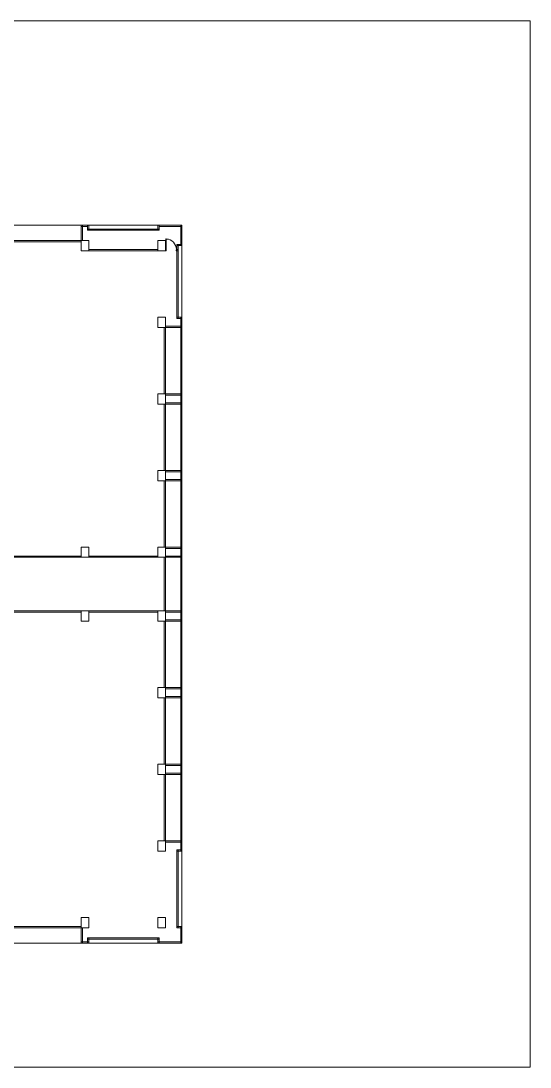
# Model space of a CAD drawing. Header units: metres. Extents: x 311 to 430, y 372 to 454.
# Drawn here: x 390.2 to 430.1, y 372.2 to 454.1 of the extents above; entities that cross this region are included whole.
import ezdxf

# ---------------------------------------------------------------- set-up
doc = ezdxf.new("R2010")
doc.units = ezdxf.units.M
doc.header["$MEASUREMENT"] = 0
doc.layers.add('BODR', color=13, linetype='Continuous')
doc.layers.add('DOOR', color=7, linetype='Continuous')

msp = doc.modelspace()

# ---------------------------------------------------------------- linework, layer by layer
at = {"color": 8, "linetype": 'ByBlock', "lineweight": 5}
for p, q in [((340.49, 438.06), (394.89, 438.06)), ((402.79, 438.06), (394.89, 438.06)), ((394.89, 436.86), (394.89, 438.06)), ((395.39, 437.96), (394.89, 437.96)), ((394.99, 436.86), (394.99, 438.06)), ((395.39, 437.66), (395.39, 438.06)), ((400.99, 437.76), (395.39, 437.76)), ((400.99, 437.66), (395.39, 437.66)), ((395.49, 437.66), (395.49, 438.06)), ((400.89, 437.66), (400.89, 438.06)), ((400.99, 437.66), (400.99, 438.06)), ((402.79, 437.96), (400.99, 437.96)), ((402.69, 438.06), (402.69, 436.46)), ((402.79, 438.06), (402.79, 430.06)), ((402.79, 389.86), (402.79, 438.06)), ((388.89, 436.86), (394.89, 436.86)), ((389.49, 436.76), (394.89, 436.76)), ((394.89, 436.06), (394.89, 436.86)), ((394.89, 436.86), (395.49, 436.86)), ((395.49, 436.86), (395.49, 436.06)), ((400.89, 436.06), (400.89, 436.86)), ((400.89, 436.86), (401.49, 436.86)), ((401.49, 436.86), (401.49, 436.06)), ((402.39, 436.56), (402.39, 430.76)), ((402.79, 436.56), (402.39, 436.56)), ((402.49, 436.56), (402.49, 430.76)), ((395.49, 436.06), (394.89, 436.06)), ((395.49, 436.16), (400.89, 436.16)), ((395.49, 436.06), (401.49, 436.06)), ((401.49, 436.06), (400.89, 436.06)), ((402.79, 436.46), (402.39, 436.46)), ((402.39, 436.16), (402.49, 436.16)), ((402.39, 436.06), (402.49, 436.06)), ((400.89, 430.06), (400.89, 430.86)), ((400.89, 430.86), (401.49, 430.86)), ((401.49, 430.86), (401.49, 430.06)), ((402.39, 430.86), (402.79, 430.86)), ((402.69, 430.86), (402.69, 430.06)), ((402.69, 389.86), (402.69, 430.86)), ((401.49, 430.06), (400.89, 430.06)), ((401.39, 430.06), (401.39, 424.86)), ((401.49, 430.16), (402.79, 430.16)), ((401.49, 430.06), (401.49, 412.06)), ((401.49, 430.06), (402.79, 430.06)), ((402.39, 430.76), (402.79, 430.76)), ((400.89, 424.06), (400.89, 424.86)), ((400.89, 424.86), (401.49, 424.86)), ((401.39, 424.86), (402.79, 424.86)), ((401.49, 424.86), (401.49, 424.06)), ((401.49, 424.76), (402.79, 424.76)), ((402.69, 424.86), (402.69, 424.06)), ((402.79, 424.86), (402.79, 424.06)), ((401.49, 424.06), (400.89, 424.06)), ((401.39, 424.06), (401.39, 418.86)), ((401.39, 424.06), (402.79, 424.06)), ((401.49, 424.16), (402.79, 424.16)), ((400.89, 418.06), (400.89, 418.86)), ((400.89, 418.86), (401.49, 418.86)), ((401.39, 418.86), (402.79, 418.86)), ((401.49, 418.86), (401.49, 418.06)), ((401.49, 418.76), (402.79, 418.76)), ((402.69, 418.86), (402.69, 418.06)), ((402.79, 418.86), (402.79, 418.06)), ((401.49, 418.06), (400.89, 418.06)), ((401.39, 418.06), (401.39, 412.86)), ((401.39, 418.06), (402.79, 418.06)), ((401.49, 418.16), (402.79, 418.16)), ((394.89, 412.06), (394.89, 412.86)), ((394.89, 412.86), (395.49, 412.86)), ((395.49, 412.86), (395.49, 412.06)), ((400.89, 412.06), (400.89, 412.86)), ((400.89, 412.86), (401.49, 412.86)), ((401.39, 412.86), (402.79, 412.86)), ((401.49, 412.86), (401.49, 412.06)), ((402.69, 412.86), (402.69, 412.06)), ((402.79, 412.86), (402.79, 412.06)), ((388.89, 412.06), (401.49, 412.06)), ((389.49, 412.16), (394.89, 412.16)), ((395.49, 412.06), (394.89, 412.06)), ((395.49, 412.16), (400.89, 412.16)), ((401.49, 412.06), (400.89, 412.06)), ((401.39, 407.86), (401.39, 412.06)), ((401.39, 412.06), (402.79, 412.06)), ((401.49, 412.76), (402.79, 412.76)), ((401.49, 412.16), (402.79, 412.16)), ((401.49, 407.86), (401.49, 412.06)), ((387.89, 407.86), (401.49, 407.86)), ((389.49, 407.76), (394.89, 407.76)), ((394.89, 407.06), (394.89, 407.86)), ((394.89, 407.86), (395.49, 407.86)), ((395.49, 407.06), (394.89, 407.06)), ((395.49, 407.86), (395.49, 407.06)), ((395.49, 407.76), (400.89, 407.76)), ((400.89, 407.06), (400.89, 407.86)), ((400.89, 407.86), (401.49, 407.86)), ((401.49, 407.06), (400.89, 407.06)), ((401.39, 407.86), (402.79, 407.86)), ((401.39, 407.06), (401.39, 401.86)), ((401.39, 407.06), (402.79, 407.06)), ((401.49, 407.86), (401.49, 389.06)), ((401.49, 407.86), (401.49, 407.06)), ((401.49, 407.76), (402.79, 407.76)), ((401.49, 407.16), (402.79, 407.16)), ((402.69, 407.86), (402.69, 407.06)), ((402.79, 407.86), (402.79, 407.06)), ((400.89, 401.06), (400.89, 401.86)), ((400.89, 401.86), (401.49, 401.86)), ((401.39, 401.86), (402.79, 401.86)), ((401.49, 401.86), (401.49, 401.06)), ((401.49, 401.76), (402.79, 401.76)), ((402.69, 401.86), (402.69, 401.06)), ((402.79, 401.86), (402.79, 401.06)), ((401.49, 401.06), (400.89, 401.06)), ((401.39, 401.06), (401.39, 395.86)), ((401.39, 401.06), (402.79, 401.06)), ((401.49, 401.16), (402.79, 401.16)), ((400.89, 395.06), (400.89, 395.86)), ((400.89, 395.86), (401.49, 395.86)), ((401.39, 395.86), (402.79, 395.86)), ((401.49, 395.86), (401.49, 395.06)), ((401.49, 395.76), (402.79, 395.76)), ((402.69, 395.86), (402.69, 395.06)), ((402.79, 395.86), (402.79, 395.06)), ((401.49, 395.06), (400.89, 395.06)), ((401.39, 395.06), (401.39, 389.86)), ((401.39, 395.06), (402.79, 395.06)), ((401.49, 395.16), (402.79, 395.16)), ((401.49, 395.06), (402.79, 395.06)), ((400.89, 389.06), (400.89, 389.86)), ((400.89, 389.86), (401.49, 389.86)), ((402.79, 389.86), (401.49, 389.86)), ((401.49, 389.86), (401.49, 389.06)), ((402.69, 389.86), (402.69, 389.06)), ((402.79, 389.86), (402.79, 381.86)), ((401.49, 389.06), (400.89, 389.06)), ((402.79, 389.76), (401.49, 389.76)), ((402.39, 389.16), (402.39, 383.06)), ((402.39, 389.16), (402.79, 389.16)), ((402.39, 389.06), (402.79, 389.06)), ((402.49, 389.16), (402.49, 383.06)), ((394.89, 383.06), (394.89, 383.86)), ((394.89, 383.86), (395.49, 383.86)), ((395.49, 383.86), (395.49, 383.06)), ((400.89, 383.06), (400.89, 383.86)), ((400.89, 383.86), (401.49, 383.86)), ((401.49, 383.86), (401.49, 383.06)), ((389.49, 383.16), (394.89, 383.16)), ((389.49, 383.06), (394.89, 383.06)), ((394.89, 383.06), (394.89, 381.86)), ((395.49, 383.06), (394.89, 383.06)), ((394.99, 383.06), (394.99, 381.86)), ((401.49, 383.06), (400.89, 383.06)), ((402.39, 383.16), (402.79, 383.16)), ((402.39, 383.06), (402.79, 383.06)), ((402.69, 383.16), (402.69, 381.86)), ((371.09, 381.86), (394.89, 381.86)), ((394.89, 381.96), (395.49, 381.96)), ((394.89, 381.86), (402.79, 381.86)), ((395.39, 382.26), (400.99, 382.26)), ((395.39, 382.26), (395.39, 381.86)), ((395.39, 382.16), (400.99, 382.16)), ((395.49, 382.26), (395.49, 381.86)), ((400.89, 382.26), (400.89, 381.86)), ((400.89, 381.96), (402.79, 381.96)), ((400.99, 382.26), (400.99, 381.86))]:
    msp.add_line(p, q, dxfattribs=at)
at = {"color": 8, "lineweight": 5}
for p, q in [((340.49, 438.06), (394.89, 438.06)), ((402.79, 438.06), (394.89, 438.06)), ((394.89, 436.86), (394.89, 438.06)), ((395.39, 437.96), (394.89, 437.96)), ((394.99, 436.86), (394.99, 438.06)), ((395.39, 437.66), (395.39, 438.06)), ((400.99, 437.76), (395.39, 437.76)), ((400.99, 437.66), (395.39, 437.66)), ((395.49, 437.66), (395.49, 438.06)), ((400.89, 437.66), (400.89, 438.06)), ((400.99, 437.66), (400.99, 438.06)), ((402.79, 437.96), (400.99, 437.96)), ((402.69, 438.06), (402.69, 436.46)), ((402.79, 438.06), (402.79, 430.06)), ((402.79, 407.76), (402.79, 438.06)), ((388.89, 436.86), (394.89, 436.86)), ((389.49, 436.76), (394.89, 436.76)), ((394.89, 436.06), (394.89, 436.86)), ((394.89, 436.86), (395.49, 436.86)), ((395.49, 436.86), (395.49, 436.06)), ((400.89, 436.06), (400.89, 436.86)), ((400.89, 436.86), (401.49, 436.86)), ((401.49, 436.86), (401.49, 436.06)), ((402.39, 436.56), (402.39, 430.76)), ((402.79, 436.56), (402.39, 436.56)), ((402.49, 436.56), (402.49, 430.76)), ((395.49, 436.06), (394.89, 436.06)), ((395.49, 436.16), (400.89, 436.16)), ((395.49, 436.06), (401.49, 436.06)), ((401.49, 436.06), (400.89, 436.06)), ((402.79, 436.46), (402.39, 436.46)), ((402.39, 436.16), (402.49, 436.16)), ((402.39, 436.06), (402.49, 436.06)), ((400.89, 430.06), (400.89, 430.86)), ((400.89, 430.86), (401.49, 430.86)), ((401.49, 430.86), (401.49, 430.06)), ((402.39, 430.86), (402.79, 430.86)), ((402.69, 430.86), (402.69, 430.06)), ((402.69, 407.76), (402.69, 430.86)), ((401.49, 430.06), (400.89, 430.06)), ((401.39, 430.06), (401.39, 424.86)), ((401.49, 430.16), (402.79, 430.16)), ((401.49, 430.06), (401.49, 412.06)), ((401.49, 430.06), (402.79, 430.06)), ((402.39, 430.76), (402.79, 430.76)), ((400.89, 424.06), (400.89, 424.86)), ((400.89, 424.86), (401.49, 424.86)), ((401.39, 424.86), (402.79, 424.86)), ((401.49, 424.86), (401.49, 424.06)), ((401.49, 424.76), (402.79, 424.76)), ((402.69, 424.86), (402.69, 424.06)), ((402.79, 424.86), (402.79, 424.06)), ((401.49, 424.06), (400.89, 424.06)), ((401.39, 424.06), (401.39, 418.86)), ((401.39, 424.06), (402.79, 424.06)), ((401.49, 424.16), (402.79, 424.16)), ((400.89, 418.06), (400.89, 418.86)), ((400.89, 418.86), (401.49, 418.86)), ((401.39, 418.86), (402.79, 418.86)), ((401.49, 418.86), (401.49, 418.06)), ((401.49, 418.76), (402.79, 418.76)), ((402.69, 418.86), (402.69, 418.06)), ((402.79, 418.86), (402.79, 418.06)), ((401.49, 418.06), (400.89, 418.06)), ((401.39, 418.06), (401.39, 412.86)), ((401.39, 418.06), (402.79, 418.06)), ((401.49, 418.16), (402.79, 418.16)), ((394.89, 412.06), (394.89, 412.86)), ((394.89, 412.86), (395.49, 412.86)), ((395.49, 412.86), (395.49, 412.06)), ((400.89, 412.06), (400.89, 412.86)), ((400.89, 412.86), (401.49, 412.86)), ((401.39, 412.86), (402.79, 412.86)), ((401.49, 412.86), (401.49, 412.06)), ((402.69, 412.86), (402.69, 412.06)), ((402.79, 412.86), (402.79, 412.06)), ((388.89, 412.06), (401.49, 412.06)), ((389.49, 412.16), (394.89, 412.16)), ((395.49, 412.06), (394.89, 412.06)), ((395.49, 412.16), (400.89, 412.16)), ((401.49, 412.06), (400.89, 412.06)), ((401.39, 407.86), (401.39, 412.06)), ((401.39, 412.06), (402.79, 412.06)), ((401.49, 412.76), (402.79, 412.76)), ((401.49, 412.16), (402.79, 412.16)), ((401.49, 407.86), (401.49, 412.06)), ((387.89, 407.86), (401.49, 407.86)), ((389.49, 407.76), (394.89, 407.76)), ((394.89, 407.06), (394.89, 407.86)), ((394.89, 407.86), (395.49, 407.86)), ((395.49, 407.06), (394.89, 407.06)), ((395.49, 407.86), (395.49, 407.06)), ((395.49, 407.76), (400.89, 407.76)), ((400.89, 407.06), (400.89, 407.86)), ((400.89, 407.86), (401.49, 407.86)), ((401.49, 407.06), (400.89, 407.06)), ((401.39, 407.86), (402.79, 407.86)), ((401.39, 407.06), (402.79, 407.06)), ((401.49, 407.86), (401.49, 407.06)), ((401.49, 407.76), (402.79, 407.76)), ((401.49, 407.16), (402.79, 407.16)), ((402.69, 407.86), (402.69, 407.06)), ((402.79, 407.86), (402.79, 407.06))]:
    msp.add_line(p, q, dxfattribs=at)
at = {"layer": 'BODR', "color": 8, "linetype": 'ByBlock', "lineweight": 5}
msp.add_lwpolyline([(311.256, 372.152), (430.056, 372.152), (430.056, 454.052), (311.256, 454.052)], close=True, dxfattribs=at)
at = {"layer": 'DOOR', "color": 8, "lineweight": 5}
for p, q in [((401.53, 436.98), (401.56, 436.98)), ((401.53, 436.16), (401.53, 436.98)), ((401.56, 436.98), (401.56, 436.16)), ((401.53, 436.16), (401.49, 436.16)), ((401.49, 436.16), (401.49, 436.06)), ((401.49, 436.06), (401.54, 436.06)), ((401.53, 436.12), (401.53, 436.16)), ((401.56, 436.16), (401.53, 436.16)), ((401.54, 436.12), (401.53, 436.12)), ((401.54, 436.06), (401.54, 436.12)), ((402.34, 436.11), (402.34, 436.12)), ((402.34, 436.12), (402.35, 436.12)), ((402.34, 436.06), (402.34, 436.12)), ((402.34, 436.12), (402.34, 436.11)), ((402.39, 436.06), (402.34, 436.06)), ((402.35, 436.12), (402.35, 436.16)), ((402.35, 436.16), (402.39, 436.16)), ((402.39, 436.16), (402.39, 436.06))]:
    msp.add_line(p, q, dxfattribs=at)
at = {"layer": 'DOOR', "color": 8, "linetype": 'ByBlock', "lineweight": 5}
for points in [[(401.53, 436.98), (401.56, 436.98), (401.56, 436.16), (401.53, 436.16)], [(401.53, 436.16), (401.49, 436.16), (401.49, 436.06), (401.54, 436.06), (401.54, 436.12), (401.53, 436.12)], [(402.34, 436.11), (402.34, 436.12), (402.35, 436.12), (402.35, 436.16), (402.39, 436.16), (402.39, 436.06), (402.34, 436.06), (402.34, 436.12)]]:
    msp.add_lwpolyline(points, close=True, dxfattribs=at)
at = {"layer": 'DOOR', "color": 7, "lineweight": 5}
for points in [[(401.53, 436.98), (401.56, 436.98), (401.56, 436.16), (401.53, 436.16)], [(401.53, 436.16), (401.49, 436.16), (401.49, 436.06), (401.54, 436.06), (401.54, 436.12), (401.53, 436.12)], [(402.34, 436.11), (402.34, 436.12), (402.35, 436.12), (402.35, 436.16), (402.39, 436.16), (402.39, 436.06), (402.34, 436.06), (402.34, 436.12)]]:
    msp.add_lwpolyline(points, close=True, dxfattribs=at)
at = {"layer": 'DOOR', "color": 8, "linetype": 'ByBlock', "lineweight": 5}
msp.add_arc((401.53, 436.16), 0.82, 0, 87.90335, dxfattribs=at)
at = {"layer": 'DOOR', "color": 8, "lineweight": 5}
msp.add_arc((401.53, 436.16), 0.82, 0, 87.90335, dxfattribs=at)
at = {"layer": 'DOOR', "color": 15, "lineweight": 5}
msp.add_arc((401.53, 436.16), 0.82, 0, 87.90335, dxfattribs=at)

doc.saveas('drawing.dxf')
